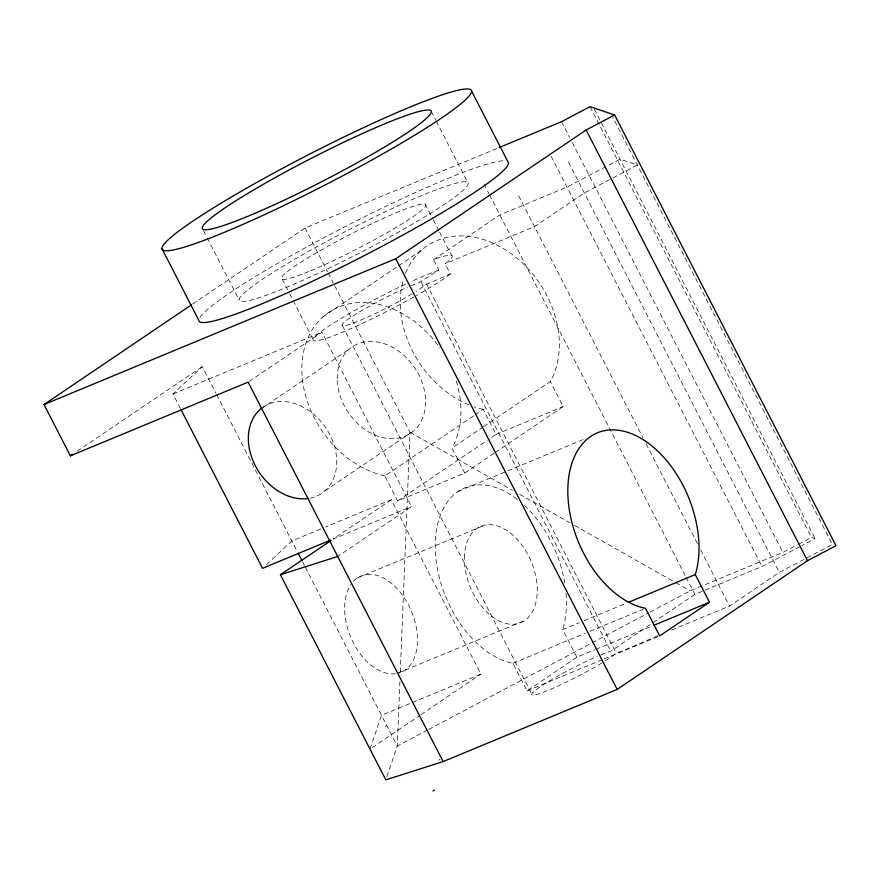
<?xml version="1.0" encoding="UTF-8"?>
<svg xmlns="http://www.w3.org/2000/svg" width="880" height="880" viewBox="0 0 880 880"><rect width="100%" height="100%" fill="white"/><g stroke="black" fill="none" stroke-linecap="round" stroke-linejoin="round"><path stroke-width="0.66" stroke-dasharray="4.4 3.3" d="M399.894 681.67L397.276 746.075L386.683 777.249M400.279 672.078L410.036 432.289L333.795 283.943M369.996 749.089L381.458 715.308L480.909 674.08L391.303 499.73L325.853 526.878M411.125 285.714A48.664 4.829 -27.2 0 1 419.254 282.568L438.812 270.028L433.543 259.765L436.623 258.577A81.114 8.052 -27.2 0 1 447.194 262.163L445.115 263.681L450.384 273.944L425.601 284.724A48.664 4.829 -27.2 0 1 415.855 291.511M657.734 635.833L615.34 653.906A48.664 4.829 -27.2 0 1 604.417 661.441M180.477 408.617L172.964 393.987L202.268 366.63L216.051 393.448M266.464 564.674L291.863 540.969L320.815 528.968M450.384 273.944L443.3 279.125A81.114 8.052 -27.2 0 1 416.449 295.526M192.687 304.007L305.052 228.008L498.058 147.994M77.176 451.22L202.268 366.63M322.795 317.02L397.43 266.541M398.563 265.771L421.19 250.47M249.249 381.37L321.904 332.233L411.51 506.572L337.711 556.479M433.543 259.765L499.862 214.918L566.984 187.088L620.048 159.17L637.362 165.033L610.83 178.981M261.096 408.815L348.843 349.481M325.094 490.721L413.963 430.628M494.197 453.2L464.794 473.088L397.661 500.918L384.813 475.904L474.155 415.481M475.288 414.722L483.208 409.365L496.056 434.379L488.136 439.725M464.794 473.088L451.935 448.074L482.471 427.427M483.604 426.657L550.33 381.535A93.863 72.072 55.9 0 0 512.204 254.452A93.863 72.072 55.9 0 0 405.306 273.911M391.303 499.73L333.19 539.033L411.51 506.572M397.661 500.918L487.014 440.495M495.33 452.441L563.189 406.549L550.33 381.535M385.352 726.495L386.727 725.56M372.251 747.56L419.793 715.407M420.926 714.637L480.909 674.08M517.154 499.246A93.863 59.411 67.5 0 0 435.248 543.191A93.863 59.411 67.5 0 0 512.886 663.256L527.087 690.899L576.895 657.206L594.583 649.88M438.691 760.243L439.923 759.407M600.864 654.907A48.664 4.829 -27.2 0 1 608.993 651.761L610.786 651.233L694.87 594.363L703.736 590.689M671.583 630.091L729.498 606.078L779.306 572.385L832.37 544.478L612.887 117.414M427.526 730.037L397.276 746.075L305.019 566.566M428.736 729.399L648.978 612.667M650.188 612.029L690.129 590.854L782.903 552.387L797.159 544.896M609.62 179.619L584.298 192.94L534.49 226.633L445.115 263.681M798.347 544.269L811.415 537.394L815.056 538.615L801.79 545.6M705.001 590.161L761.992 566.533L800.58 546.227M172.964 393.987L321.904 332.233M496.056 434.379L563.189 406.549M458.128 491.414L585.673 438.526M357.346 577.984L485.067 525.063M398.079 673.024L524.535 620.631M576.895 657.206L562.694 629.574L579.117 622.765M584.166 620.675L625.834 603.394M512.886 663.256L584.859 633.413M589.919 631.323L642.95 609.334M595.837 649.352L652.663 625.801M527.087 690.899L602.855 659.483M604.12 658.955L659.681 635.921M438.812 270.028L428.34 274.065A81.114 8.052 -27.2 0 0 411.862 281.281M410.036 432.289L512.534 490.325M519.695 494.373L569.745 522.709M574.519 525.404L674.63 582.087M675.818 582.758L690.129 590.854M594.319 109.12L815.056 538.615M590.062 106.667L811.415 537.394M561.539 121.671L569.69 137.533M572.198 142.417L782.903 552.387M568.491 162.173L779.306 572.385M551.177 156.321L761.992 566.533M518.672 195.866L642.961 437.701M646.096 443.806L697.521 543.851M700.656 549.956L729.498 606.078M484.044 184.151L488.917 193.622M489.522 194.799L685.465 576.059M686.092 577.28L694.87 594.363M431.31 111.496L435.688 120.021M436.315 121.231L468.204 183.293A128.623 12.771 -27.2 0 1 298.001 282.436A128.623 12.771 -27.2 0 1 294.811 259.215A128.623 12.771 -27.2 0 1 468.204 183.293M425.128 204.061L432.663 218.702M433.29 219.923L438.933 230.912M439.56 232.133L451.484 255.332M426.448 283.866L616.187 653.059M421.047 282.04L610.786 651.233M305.052 228.008L327.547 271.788M328.174 272.998L333.179 282.733M342.419 325.732L532.158 694.925M282.216 279.246L289.036 292.512M289.652 293.722L313.83 340.769M203.489 230.659L206.624 236.742M207.251 237.952L239.14 300.014M216.678 394.669L297.506 551.936M302.511 561.693L304.392 565.345M414.007 296.912A81.114 8.052 -27.2 0 1 313.181 340.318A81.114 8.052 -27.2 0 1 405.922 284.042M199.892 317.471A173.811 17.259 -27.2 0 1 346.115 226.116A173.811 17.259 -27.2 0 1 504.988 160.765M483.208 409.365A93.863 72.072 55.9 0 1 474.1 406.813M468.897 404.844A93.863 72.072 55.9 0 1 403.535 279.092M384.813 475.904A93.863 72.072 55.9 0 1 307.923 337.975A93.863 72.072 55.9 0 1 440.077 348.205M456.181 380.886A93.863 72.072 55.9 0 1 451.935 448.074M524.491 505.483A93.863 59.411 67.5 0 1 564.718 582.978M566.038 593.604A93.863 59.411 67.5 0 1 562.694 629.574M263.054 407.143A52.14 40.04 55.9 0 1 329.835 434.687A52.14 40.04 55.9 0 1 309.859 498.201M395.582 673.739A52.14 33 67.5 0 1 352.957 641.982A52.14 33 67.5 0 1 350.999 584.397M353.485 581.284A52.14 33 67.5 0 1 409.607 607.156A52.14 33 67.5 0 1 398.024 673.288M601.964 662.948A48.664 4.829 -27.2 0 1 544.544 691.702A48.664 4.829 -27.2 0 1 540.804 686.411A48.664 4.829 -27.2 0 1 597.333 656.403M412.225 293.766A48.664 4.829 -27.2 0 1 354.805 322.509A48.664 4.829 -27.2 0 1 351.065 317.229A48.664 4.829 -27.2 0 1 407.594 287.21M310.618 270.765A81.114 8.052 -27.2 0 0 425.436 206.261A81.114 8.052 -27.2 0 0 324.951 247.918A81.114 8.052 -27.2 0 0 310.618 270.765M337.249 380.369A52.14 40.04 55.9 0 0 405.119 436.205A52.14 40.04 55.9 0 0 401.841 353.584A52.14 40.04 55.9 0 0 337.249 380.369M464.475 555.082A52.14 33 67.5 0 0 516.56 623.898A52.14 33 67.5 0 0 521.411 544.456A52.14 33 67.5 0 0 464.475 555.082"/><path stroke-width="1.32" d="M499.323 147.466L561.539 121.671L590.062 106.667L614.636 114.983L836 545.71L807.488 560.703L617.155 689.425L443.124 761.585L248.116 382.14L70.356 455.84L44 404.558L191.554 304.777M70.356 455.84L72.622 454.3M44 404.558L395.791 258.698L586.124 129.987L614.636 114.983M443.124 761.585L385.803 779.856L280.39 574.75L330.946 540.562M709.489 602.239L659.681 635.921L645.48 608.289A93.863 59.411 67.5 0 1 567.809 491.909A93.863 59.411 67.5 0 1 644.127 440.297A93.863 59.411 67.5 0 1 695.288 574.596L709.489 602.239L653.928 625.273M433.004 791.01L434.39 790.075M330.671 540.089L262.559 568.326L181.104 409.827M628.364 602.349L695.288 574.596M280.39 574.75L337.711 556.479M586.124 129.987L807.488 560.703M471.548 90.992A173.811 17.259 -27.2 0 1 241.549 224.983A173.811 17.259 -27.2 0 1 237.237 193.6A173.811 17.259 -27.2 0 1 471.548 90.992L508.442 162.778A173.811 17.259 -27.2 0 1 356.158 259.765A173.811 17.259 -27.2 0 1 198.891 320.518L161.997 248.732M395.791 258.698L617.155 689.425M298.122 553.157L301.884 560.472M308.517 498.432A52.14 40.04 55.9 0 1 255.244 465.608A52.14 40.04 55.9 0 1 261.987 407.913M261.107 210.65A128.623 12.771 -27.2 0 0 431.31 111.496A128.623 12.771 -27.2 0 0 257.917 187.429A128.623 12.771 -27.2 0 0 261.107 210.65"/></g></svg>
